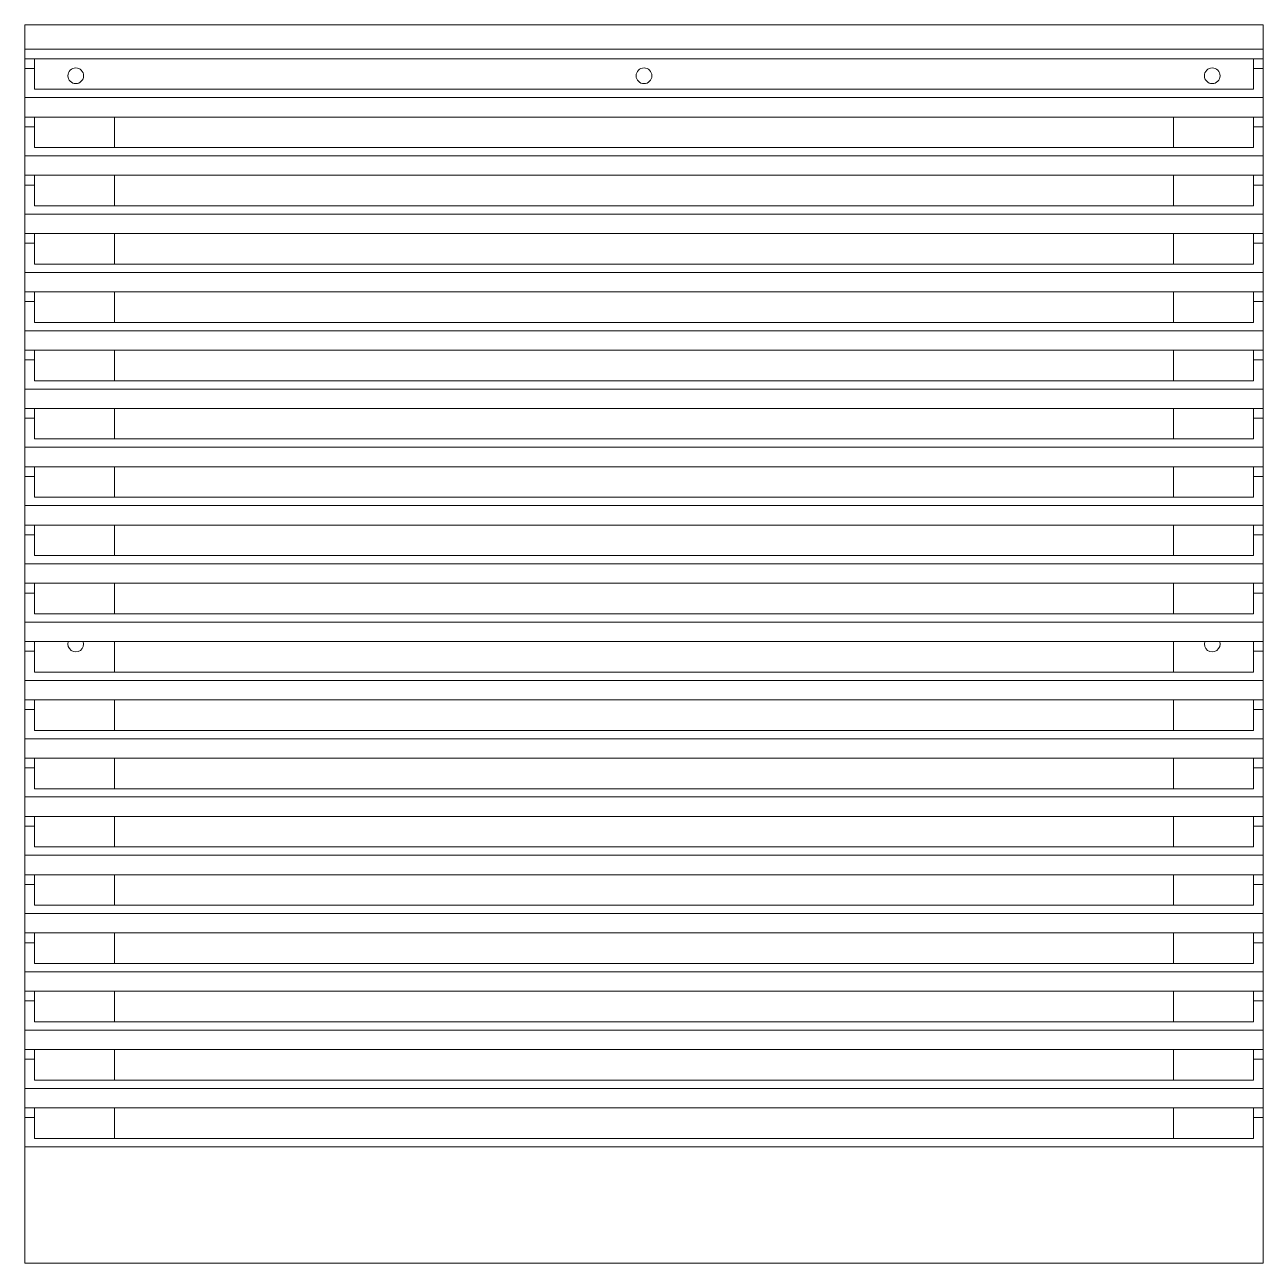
# Model space of a CAD drawing. Header units: millimetres. Extents: x 0 to 148, y 0 to 148.
import ezdxf

# ---------------------------------------------------------------- set-up
doc = ezdxf.new("R2010")
doc.units = ezdxf.units.MM
doc.layers.add('DIM', color=96, linetype='Continuous')
doc.layers.add('Visible (ISO)', color=7, linetype='Continuous', lineweight=13)

# ---------------------------------------------------------------- blocks, each defined once
blk = doc.blocks.new('*U134')
at = {"layer": 'Visible (ISO)'}
for p, q in [((127.5, 127.5), (-127.5, 127.5)), ((-127.5, 127.5), (-127.5, 122.5)), ((127.5, 122.5), (127.5, 127.5)), ((-127.5, 120.5), (-127.5, 122.5)), ((-127.5, 122.5), (127.5, 122.5)), ((127.5, 122.5), (127.5, 120.5)), ((-127.5, 120.5), (127.5, 120.5)), ((-127.5, 118.5), (-127.5, 120.5)), ((-125.5, 120.5), (-125.5, 118.5)), ((125.5, 118.5), (125.5, 120.5)), ((127.5, 120.5), (127.5, 118.5)), ((-127.5, 112.5), (-127.5, 118.5)), ((-127.5, 118.5), (-125.5, 118.5)), ((-125.5, 118.5), (-125.5, 114.21)), ((125.5, 114.21), (125.5, 118.5)), ((125.5, 118.5), (127.5, 118.5)), ((127.5, 118.5), (127.5, 112.5)), ((-127.5, 108.5), (-127.5, 112.5)), ((127.5, 112.5), (-127.5, 112.5)), ((-125.5, 114.21), (125.5, 114.21)), ((127.5, 112.5), (127.5, 108.5)), ((-127.5, 106.5), (-127.5, 108.5)), ((-127.5, 108.5), (127.5, 108.5)), ((-125.5, 108.5), (-125.5, 106.5)), ((-109, 102.21), (-109, 108.5)), ((109, 108.5), (109, 102.21)), ((125.5, 106.5), (125.5, 108.5)), ((127.5, 108.5), (127.5, 106.5)), ((-127.5, 100.5), (-127.5, 106.5)), ((-127.5, 106.5), (-125.5, 106.5)), ((-125.5, 106.5), (-125.5, 102.21)), ((125.5, 106.5), (127.5, 106.5)), ((125.5, 102.21), (125.5, 106.5)), ((127.5, 106.5), (127.5, 100.5)), ((-125.5, 102.21), (125.5, 102.21)), ((127.5, 100.5), (-127.5, 100.5)), ((-127.5, 96.5), (-127.5, 100.5)), ((127.5, 100.5), (127.5, 96.5)), ((-127.5, 94.5), (-127.5, 96.5)), ((-127.5, 96.5), (127.5, 96.5)), ((-127.5, 88.5), (-127.5, 94.5)), ((-127.5, 94.5), (-125.5, 94.5)), ((-125.5, 96.5), (-125.5, 94.5)), ((-125.5, 94.5), (-125.5, 90.21)), ((-109, 90.21), (-109, 96.5)), ((109, 96.5), (109, 90.21)), ((125.5, 94.5), (125.5, 96.5)), ((125.5, 94.5), (127.5, 94.5)), ((125.5, 90.21), (125.5, 94.5)), ((127.5, 96.5), (127.5, 94.5)), ((127.5, 94.5), (127.5, 88.5)), ((-125.5, 90.21), (125.5, 90.21)), ((127.5, 88.5), (-127.5, 88.5)), ((-127.5, 84.5), (-127.5, 88.5)), ((127.5, 88.5), (127.5, 84.5)), ((-127.5, 82.5), (-127.5, 84.5)), ((-127.5, 84.5), (127.5, 84.5)), ((-125.5, 84.5), (-125.5, 82.5)), ((-109, 78.21), (-109, 84.5)), ((109, 84.5), (109, 78.21)), ((125.5, 82.5), (125.5, 84.5)), ((127.5, 84.5), (127.5, 82.5)), ((-127.5, 76.5), (-127.5, 82.5)), ((-127.5, 82.5), (-125.5, 82.5)), ((-125.5, 82.5), (-125.5, 78.21)), ((125.5, 82.5), (127.5, 82.5)), ((125.5, 78.21), (125.5, 82.5)), ((127.5, 82.5), (127.5, 76.5)), ((127.5, 76.5), (-127.5, 76.5)), ((-127.5, 72.5), (-127.5, 76.5)), ((-125.5, 78.21), (125.5, 78.21)), ((127.5, 76.5), (127.5, 72.5)), ((-127.5, 70.5), (-127.5, 72.5)), ((-127.5, 72.5), (127.5, 72.5)), ((-125.5, 72.5), (-125.5, 70.5)), ((-109, 66.21), (-109, 72.5)), ((109, 72.5), (109, 66.21)), ((125.5, 70.5), (125.5, 72.5)), ((127.5, 72.5), (127.5, 70.5)), ((-127.5, 64.5), (-127.5, 70.5)), ((-127.5, 70.5), (-125.5, 70.5)), ((-125.5, 70.5), (-125.5, 66.21)), ((125.5, 70.5), (127.5, 70.5)), ((125.5, 66.21), (125.5, 70.5)), ((127.5, 70.5), (127.5, 64.5)), ((127.5, 64.5), (-127.5, 64.5)), ((-127.5, 60.5), (-127.5, 64.5)), ((-125.5, 66.21), (125.5, 66.21)), ((127.5, 64.5), (127.5, 60.5)), ((-127.5, 58.5), (-127.5, 60.5)), ((-127.5, 60.5), (127.5, 60.5)), ((-125.5, 60.5), (-125.5, 58.5)), ((-109, 54.21), (-109, 60.5)), ((109, 60.5), (109, 54.21)), ((125.5, 58.5), (125.5, 60.5)), ((127.5, 60.5), (127.5, 58.5)), ((-127.5, 52.5), (-127.5, 58.5)), ((-127.5, 58.5), (-125.5, 58.5)), ((-125.5, 58.5), (-125.5, 54.21)), ((125.5, 58.5), (127.5, 58.5)), ((125.5, 54.21), (125.5, 58.5)), ((127.5, 58.5), (127.5, 52.5)), ((-125.5, 54.21), (125.5, 54.21)), ((127.5, 52.5), (-127.5, 52.5)), ((-127.5, 48.5), (-127.5, 52.5)), ((127.5, 52.5), (127.5, 48.5)), ((-127.5, 46.5), (-127.5, 48.5)), ((-127.5, 48.5), (127.5, 48.5)), ((-125.5, 48.5), (-125.5, 46.5)), ((-109, 42.21), (-109, 48.5)), ((109, 48.5), (109, 42.21)), ((125.5, 46.5), (125.5, 48.5)), ((127.5, 48.5), (127.5, 46.5)), ((-127.5, 40.5), (-127.5, 46.5)), ((-127.5, 46.5), (-125.5, 46.5)), ((-125.5, 46.5), (-125.5, 42.21)), ((125.5, 46.5), (127.5, 46.5)), ((125.5, 42.21), (125.5, 46.5)), ((127.5, 46.5), (127.5, 40.5)), ((-125.5, 42.21), (125.5, 42.21)), ((127.5, 40.5), (-127.5, 40.5)), ((-127.5, 36.5), (-127.5, 40.5)), ((127.5, 40.5), (127.5, 36.5)), ((-127.5, 34.5), (-127.5, 36.5)), ((-127.5, 36.5), (127.5, 36.5)), ((-125.5, 36.5), (-125.5, 34.5)), ((-109, 30.21), (-109, 36.5)), ((109, 36.5), (109, 30.21)), ((125.5, 34.5), (125.5, 36.5)), ((127.5, 36.5), (127.5, 34.5)), ((-127.5, 28.5), (-127.5, 34.5)), ((-127.5, 34.5), (-125.5, 34.5)), ((-125.5, 34.5), (-125.5, 30.21)), ((125.5, 34.5), (127.5, 34.5)), ((125.5, 30.21), (125.5, 34.5)), ((127.5, 34.5), (127.5, 28.5)), ((127.5, 28.5), (-127.5, 28.5)), ((-127.5, 24.5), (-127.5, 28.5)), ((-125.5, 30.21), (125.5, 30.21)), ((127.5, 28.5), (127.5, 24.5)), ((-127.5, 22.5), (-127.5, 24.5)), ((-127.5, 24.5), (127.5, 24.5)), ((-125.5, 24.5), (-125.5, 22.5)), ((-109, 18.21), (-109, 24.5)), ((109, 24.5), (109, 18.21)), ((125.5, 22.5), (125.5, 24.5)), ((127.5, 24.5), (127.5, 22.5)), ((-127.5, 16.5), (-127.5, 22.5)), ((-127.5, 22.5), (-125.5, 22.5)), ((-125.5, 22.5), (-125.5, 18.21)), ((125.5, 22.5), (127.5, 22.5)), ((125.5, 18.21), (125.5, 22.5)), ((127.5, 22.5), (127.5, 16.5)), ((-125.5, 18.21), (125.5, 18.21)), ((127.5, 16.5), (-127.5, 16.5)), ((-127.5, 12.5), (-127.5, 16.5)), ((127.5, 16.5), (127.5, 12.5)), ((-127.5, 10.5), (-127.5, 12.5)), ((-127.5, 12.5), (127.5, 12.5)), ((-127.5, 4.5), (-127.5, 10.5)), ((-127.5, 10.5), (-125.5, 10.5)), ((-125.5, 12.5), (-125.5, 10.5)), ((-125.5, 10.5), (-125.5, 6.21)), ((-109, 6.21), (-109, 12.5)), ((109, 12.5), (109, 6.21)), ((125.5, 10.5), (125.5, 12.5)), ((125.5, 10.5), (127.5, 10.5)), ((125.5, 6.21), (125.5, 10.5)), ((127.5, 12.5), (127.5, 10.5)), ((127.5, 10.5), (127.5, 4.5)), ((-125.5, 6.21), (125.5, 6.21)), ((127.5, 4.5), (-127.5, 4.5)), ((-127.5, 0.5), (-127.5, 4.5)), ((127.5, 4.5), (127.5, 0.5)), ((-127.5, -1.5), (-127.5, 0.5)), ((-127.5, 0.5), (127.5, 0.5)), ((-125.5, 0.5), (-125.5, -1.5)), ((-109, -5.79), (-109, 0.5)), ((109, 0.5), (109, -5.79)), ((125.5, -1.5), (125.5, 0.5)), ((127.5, 0.5), (127.5, -1.5)), ((-127.5, -7.5), (-127.5, -1.5)), ((-127.5, -1.5), (-125.5, -1.5)), ((-125.5, -1.5), (-125.5, -5.79)), ((125.5, -1.5), (127.5, -1.5)), ((125.5, -5.79), (125.5, -1.5)), ((127.5, -1.5), (127.5, -7.5)), ((127.5, -7.5), (-127.5, -7.5)), ((-127.5, -11.5), (-127.5, -7.5)), ((-125.5, -5.79), (125.5, -5.79)), ((127.5, -7.5), (127.5, -11.5)), ((-127.5, -13.5), (-127.5, -11.5)), ((-127.5, -11.5), (127.5, -11.5)), ((-125.5, -11.5), (-125.5, -13.5)), ((-109, -17.79), (-109, -11.5)), ((109, -11.5), (109, -17.79)), ((125.5, -13.5), (125.5, -11.5)), ((127.5, -11.5), (127.5, -13.5)), ((-127.5, -19.5), (-127.5, -13.5)), ((-127.5, -13.5), (-125.5, -13.5)), ((-125.5, -13.5), (-125.5, -17.79)), ((125.5, -13.5), (127.5, -13.5)), ((125.5, -17.79), (125.5, -13.5)), ((127.5, -13.5), (127.5, -19.5)), ((-125.5, -17.79), (125.5, -17.79)), ((127.5, -19.5), (-127.5, -19.5)), ((-127.5, -23.5), (-127.5, -19.5)), ((127.5, -19.5), (127.5, -23.5)), ((-127.5, -25.5), (-127.5, -23.5)), ((-127.5, -23.5), (127.5, -23.5)), ((-125.5, -23.5), (-125.5, -25.5)), ((-109, -29.79), (-109, -23.5)), ((109, -23.5), (109, -29.79)), ((125.5, -25.5), (125.5, -23.5)), ((127.5, -23.5), (127.5, -25.5)), ((-127.5, -31.5), (-127.5, -25.5)), ((-127.5, -25.5), (-125.5, -25.5)), ((-125.5, -25.5), (-125.5, -29.79)), ((125.5, -25.5), (127.5, -25.5)), ((125.5, -29.79), (125.5, -25.5)), ((127.5, -25.5), (127.5, -31.5)), ((-125.5, -29.79), (125.5, -29.79)), ((127.5, -31.5), (-127.5, -31.5)), ((-127.5, -35.5), (-127.5, -31.5)), ((127.5, -31.5), (127.5, -35.5)), ((-127.5, -37.5), (-127.5, -35.5)), ((-127.5, -35.5), (127.5, -35.5)), ((-125.5, -35.5), (-125.5, -37.5)), ((-109, -41.79), (-109, -35.5)), ((109, -35.5), (109, -41.79)), ((125.5, -37.5), (125.5, -35.5)), ((127.5, -35.5), (127.5, -37.5)), ((-127.5, -43.5), (-127.5, -37.5)), ((-127.5, -37.5), (-125.5, -37.5)), ((-125.5, -37.5), (-125.5, -41.79)), ((125.5, -37.5), (127.5, -37.5)), ((125.5, -41.79), (125.5, -37.5)), ((127.5, -37.5), (127.5, -43.5)), ((-125.5, -41.79), (125.5, -41.79)), ((127.5, -43.5), (-127.5, -43.5)), ((-127.5, -47.5), (-127.5, -43.5)), ((127.5, -43.5), (127.5, -47.5)), ((-127.5, -49.5), (-127.5, -47.5)), ((-127.5, -47.5), (127.5, -47.5)), ((-125.5, -47.5), (-125.5, -49.5)), ((-109, -53.79), (-109, -47.5)), ((109, -47.5), (109, -53.79)), ((125.5, -49.5), (125.5, -47.5)), ((127.5, -47.5), (127.5, -49.5)), ((-127.5, -55.5), (-127.5, -49.5)), ((-127.5, -49.5), (-125.5, -49.5)), ((-125.5, -49.5), (-125.5, -53.79)), ((125.5, -49.5), (127.5, -49.5)), ((125.5, -53.79), (125.5, -49.5)), ((127.5, -49.5), (127.5, -55.5)), ((127.5, -55.5), (-127.5, -55.5)), ((-127.5, -59.5), (-127.5, -55.5)), ((-125.5, -53.79), (125.5, -53.79)), ((127.5, -55.5), (127.5, -59.5)), ((-127.5, -61.5), (-127.5, -59.5)), ((-127.5, -59.5), (127.5, -59.5)), ((-125.5, -59.5), (-125.5, -61.5)), ((-109, -65.79), (-109, -59.5)), ((109, -59.5), (109, -65.79)), ((125.5, -61.5), (125.5, -59.5)), ((127.5, -59.5), (127.5, -61.5)), ((-127.5, -67.5), (-127.5, -61.5)), ((-127.5, -61.5), (-125.5, -61.5)), ((-125.5, -61.5), (-125.5, -65.79)), ((125.5, -61.5), (127.5, -61.5)), ((125.5, -65.79), (125.5, -61.5)), ((127.5, -61.5), (127.5, -67.5)), ((-125.5, -65.79), (125.5, -65.79)), ((127.5, -67.5), (-127.5, -67.5)), ((-127.5, -71.5), (-127.5, -67.5)), ((127.5, -67.5), (127.5, -71.5)), ((-127.5, -73.5), (-127.5, -71.5)), ((-127.5, -71.5), (127.5, -71.5)), ((-127.5, -79.5), (-127.5, -73.5)), ((-127.5, -73.5), (-125.5, -73.5)), ((-125.5, -71.5), (-125.5, -73.5)), ((-125.5, -73.5), (-125.5, -77.79)), ((-109, -77.79), (-109, -71.5)), ((109, -71.5), (109, -77.79)), ((125.5, -73.5), (125.5, -71.5)), ((125.5, -73.5), (127.5, -73.5)), ((125.5, -77.79), (125.5, -73.5)), ((127.5, -71.5), (127.5, -73.5)), ((127.5, -73.5), (127.5, -79.5)), ((-125.5, -77.79), (125.5, -77.79)), ((127.5, -79.5), (-127.5, -79.5)), ((-127.5, -83.5), (-127.5, -79.5)), ((127.5, -79.5), (127.5, -83.5)), ((-127.5, -85.5), (-127.5, -83.5)), ((-127.5, -83.5), (127.5, -83.5)), ((-125.5, -83.5), (-125.5, -85.5)), ((-109, -89.79), (-109, -83.5)), ((109, -83.5), (109, -89.79)), ((125.5, -85.5), (125.5, -83.5)), ((127.5, -83.5), (127.5, -85.5)), ((-127.5, -91.5), (-127.5, -85.5)), ((-127.5, -85.5), (-125.5, -85.5)), ((-125.5, -85.5), (-125.5, -89.79)), ((125.5, -85.5), (127.5, -85.5)), ((125.5, -89.79), (125.5, -85.5)), ((127.5, -85.5), (127.5, -91.5)), ((127.5, -91.5), (-127.5, -91.5)), ((-127.5, -95.5), (-127.5, -91.5)), ((-125.5, -89.79), (125.5, -89.79)), ((127.5, -91.5), (127.5, -95.5)), ((-127.5, -97.5), (-127.5, -95.5)), ((-127.5, -95.5), (127.5, -95.5)), ((-125.5, -95.5), (-125.5, -97.5)), ((-109, -101.79), (-109, -95.5)), ((109, -95.5), (109, -101.79)), ((125.5, -97.5), (125.5, -95.5)), ((127.5, -95.5), (127.5, -97.5)), ((-127.5, -103.5), (-127.5, -97.5)), ((-127.5, -97.5), (-125.5, -97.5)), ((-125.5, -97.5), (-125.5, -101.79)), ((125.5, -97.5), (127.5, -97.5)), ((125.5, -101.79), (125.5, -97.5)), ((127.5, -97.5), (127.5, -103.5)), ((-125.5, -101.79), (125.5, -101.79)), ((127.5, -103.5), (-127.5, -103.5)), ((-127.5, -127.5), (-127.5, -103.5)), ((127.5, -103.5), (127.5, -127.5)), ((127.5, -127.5), (-127.5, -127.5))]:
    blk.add_line(p, q, dxfattribs=at)
for centre in [(-117, 117), (0, 117), (117, 117)]:
    blk.add_circle(centre, 1.62, dxfattribs=at)
for centre in [(-117, 0), (117, 0)]:
    blk.add_arc(centre, 1.62, 162.0341, 17.9659, dxfattribs=at)

msp = doc.modelspace()

# ---------------------------------------------------------------- block references
at = {"layer": 'DIM', "color": 0, "lineweight": 13, "xscale": 0.5823529411718483, "yscale": 0.5823529411718483, "zscale": 0.5823529411718483}
msp.add_blockref('*U134', (74.25, 74.25), dxfattribs=at)

doc.saveas('drawing.dxf')
